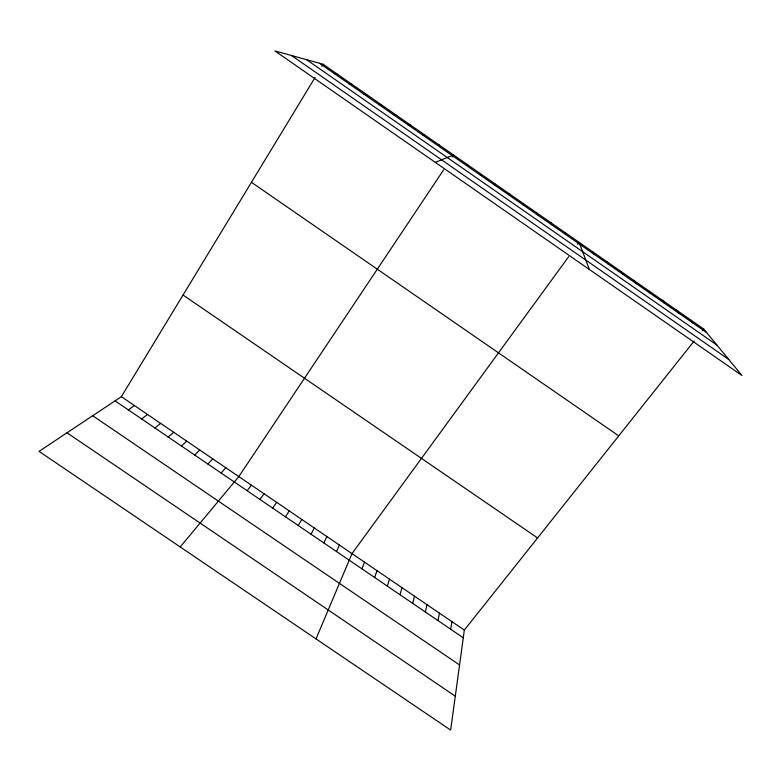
<?xml version="1.0" encoding="UTF-8"?>
<svg xmlns="http://www.w3.org/2000/svg" width="781" height="781" viewBox="0 0 781 781"><rect width="100%" height="100%" fill="white"/><g stroke="black" fill="none" stroke-linecap="round" stroke-linejoin="round"><path stroke-width="1.17" d="M523.26 205.003L523.436 203.616M694.182 340.975L464.334 630.091L450.647 730.079L39.05 451.369L121.377 396.66L315.065 77.475M450.647 629.193L451.896 621.627M438.004 620.592L439.439 613.153M425.352 611.982L426.973 604.67M412.69 603.371L414.506 596.176M400.018 594.741L402.02 587.683M387.337 586.111L389.524 579.18M509.066 195.133L509.485 193.913M374.636 577.481L377.028 570.667M361.935 568.832L364.512 562.144M316.012 638.907L351.987 553.622L568.705 256.637M336.494 551.523L339.452 545.089M323.764 542.863L326.907 536.557M311.014 534.194L314.352 528.015M298.254 525.506L301.798 519.463M321.86 66.287L323.09 64.247L703.701 329.016L741.95 375.505L274.912 50.921L323.09 64.247M494.861 185.253L495.515 184.199M285.485 516.827L289.224 510.901M443.696 169.76L238.82 476.605L180.206 546.954M452.228 156.961L453.546 154.999L435.281 162.38M272.715 508.128L276.64 502.339M259.927 499.43L264.046 493.768M577.735 244.258L579.121 242.354L589.372 269.474M247.128 490.722L251.443 485.186M702.236 330.851L703.701 329.016M221.111 473.022L225.816 467.751M207.892 464.031L212.803 458.886M480.647 175.364L481.535 174.475M194.664 455.03L199.77 450.022M181.417 446.019L186.727 441.148M168.169 436.999L173.685 432.264M154.902 427.978L160.622 423.37M141.634 418.948L147.55 414.477M128.348 409.908L134.469 405.573M466.413 165.465L467.546 164.742M437.487 145.334L439.107 144.954M422.785 135.113L424.649 134.898M408.063 124.872L410.181 124.833M393.331 114.622L395.703 114.758M378.59 104.371L381.206 104.674M363.829 94.101L366.699 94.589M349.058 83.831L352.172 84.485M334.278 73.541L337.646 74.371M92.685 415.726L459.56 664.982M67.01 432.791L455.294 696.174M121.377 396.66L464.334 630.091M115.051 400.858L463.279 637.794M183.047 295.023L537.592 537.953M251.443 182.315L618.747 435.866M319.478 63.251L706.58 332.511M306.562 59.678L716.841 344.987M291.538 55.519L728.78 359.494M689.906 319.419L692.552 322.758M676.102 309.813L678.513 312.996M662.288 300.207L664.465 303.223M648.455 290.581L650.407 293.441M634.611 280.955L636.33 283.649M620.758 271.319L622.242 273.848M606.896 261.674L608.135 264.037M593.013 252.019L594.019 254.225M565.219 232.679L565.756 234.564M551.308 223.005L551.601 224.713M537.377 213.311L537.435 214.863"/></g></svg>
